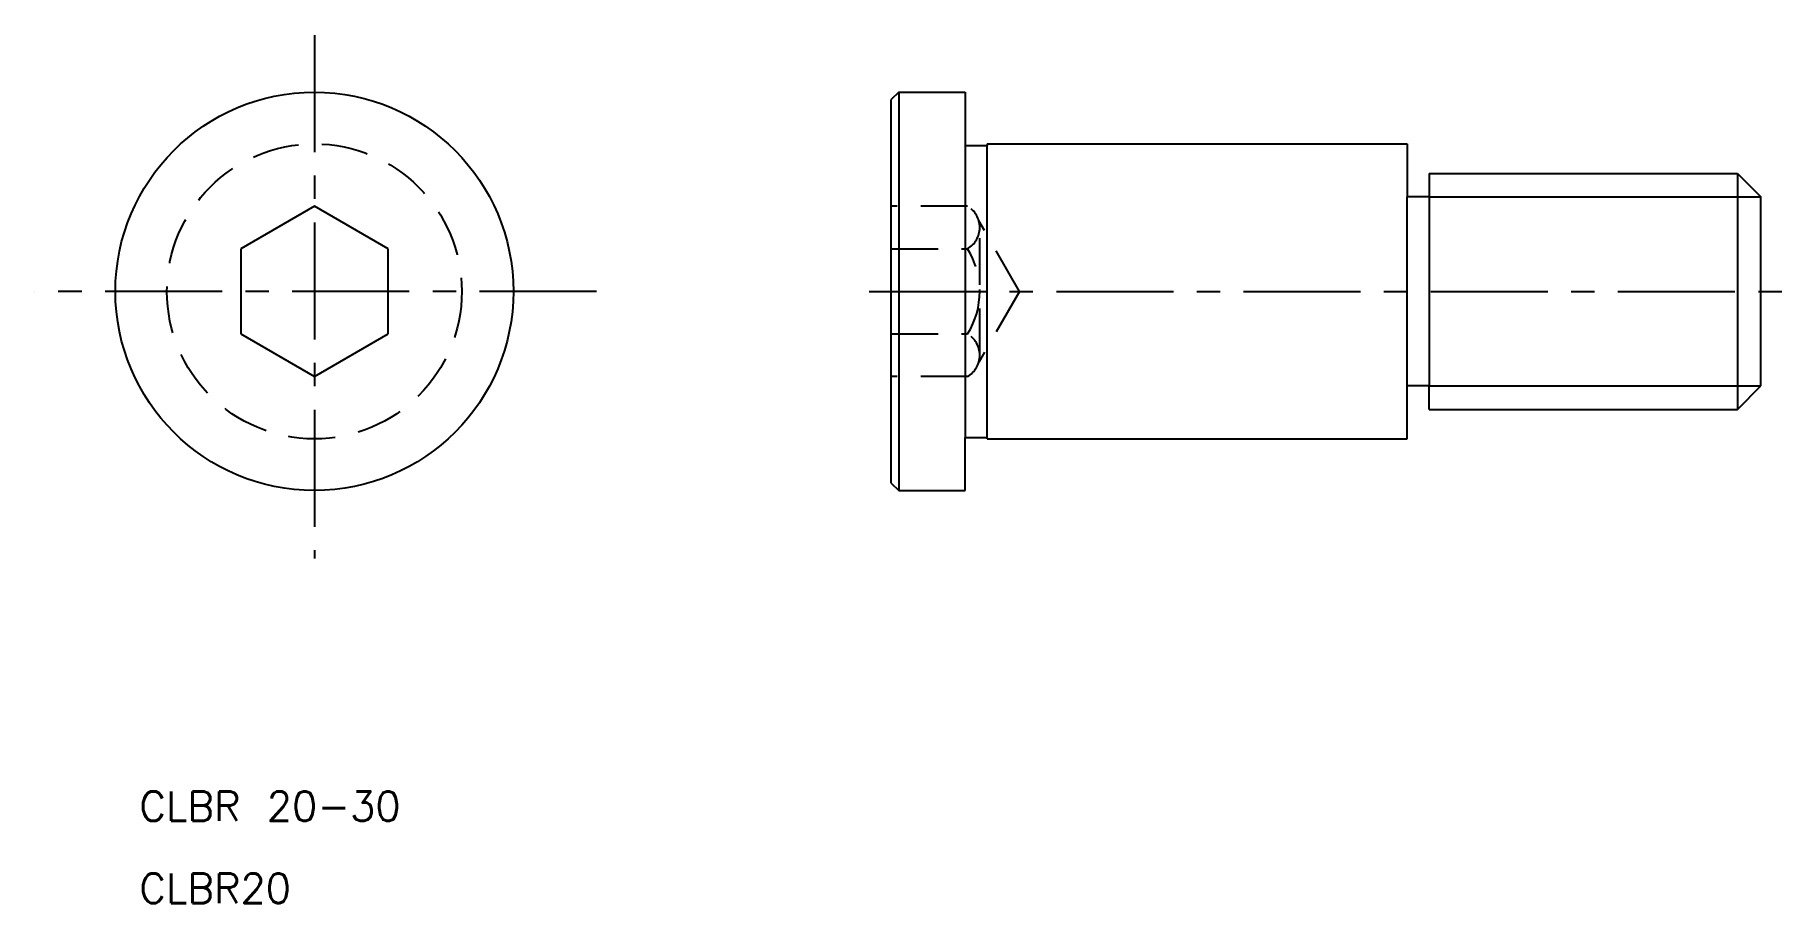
# Model space of a CAD drawing. Extents: x -48 to 71, y -516 to 0.
# Drawn here: x -47.9 to 70.7, y -516.2 to -457.3 of the extents above; entities outside this region: 1.
import ezdxf

# ---------------------------------------------------------------- set-up
doc = ezdxf.new("R2010")
doc.units = 0
doc.header["$LTSCALE"] = 0.25
doc.linetypes.add('CENTER', pattern=[50.8, 31.75, -6.35, 6.35, -6.35])
doc.linetypes.add('DASHED', pattern=[19.05, 12.7, -6.35])
doc.layers.get('0').update_dxf_attribs({"linetype": 'CONTINUOUS'})
doc.layers.add('CENTER', color=1, linetype='CENTER')
doc.styles.get("Standard").update_dxf_attribs({"font": 'txt.shx'})

msp = doc.modelspace()

# ---------------------------------------------------------------- linework, layer by layer
for p, q in [((10.71, -461.21), (10.21, -461.71)), ((10.71, -461.21), (15.21, -461.21)), ((10.71, -461.21), (10.71, -488.21)), ((15.21, -461.21), (15.21, -464.81)), ((10.21, -487.71), (10.21, -461.71)), ((15.21, -464.81), (15.21, -484.61)), ((15.21, -464.81), (16.71, -464.81)), ((16.71, -464.71), (45.21, -464.71)), ((16.71, -464.71), (16.71, -464.81)), ((16.71, -484.61), (16.71, -464.81)), ((45.21, -464.71), (45.21, -468.31)), ((46.71, -466.71), (67.61, -466.71)), ((46.71, -466.71), (46.71, -468.31)), ((67.61, -466.71), (67.61, -482.71)), ((67.61, -466.71), (69.21, -468.31)), ((45.21, -481.11), (45.21, -468.31)), ((46.71, -468.31), (45.21, -468.31)), ((46.71, -468.31), (46.71, -481.11)), ((69.21, -481.11), (69.21, -468.31)), ((-28.93, -468.93), (-33.93, -471.82)), ((-23.93, -471.82), (-28.93, -468.93)), ((-33.93, -471.82), (-33.93, -477.59)), ((-23.93, -477.59), (-23.93, -471.82)), ((-33.93, -477.59), (-28.93, -480.48)), ((-28.93, -480.48), (-23.93, -477.59)), ((45.21, -484.71), (45.21, -481.11)), ((46.71, -481.11), (45.21, -481.11)), ((46.71, -482.71), (46.71, -481.11)), ((67.61, -482.71), (69.21, -481.11)), ((46.71, -482.71), (67.61, -482.71)), ((15.21, -484.61), (16.71, -484.61)), ((15.21, -488.21), (15.21, -484.61)), ((16.71, -484.71), (16.71, -484.61)), ((16.71, -484.71), (45.21, -484.71)), ((10.21, -487.71), (10.71, -488.21)), ((10.71, -488.21), (15.21, -488.21))]:
    msp.add_line(p, q)
at = {"color": 3}
for p, q in [((46.71, -468.31), (69.21, -468.31)), ((46.71, -481.11), (69.21, -481.11))]:
    msp.add_line(p, q, dxfattribs=at)
at = {"color": 3, "linetype": 'DASHED'}
for p, q in [((15.38, -468.93), (10.21, -468.93)), ((18.91, -474.71), (16.14, -469.92)), ((16.21, -479.04), (16.21, -470.38)), ((10.21, -471.82), (15.38, -471.82)), ((18.91, -474.71), (16.14, -479.5)), ((10.21, -477.59), (15.38, -477.59)), ((15.38, -480.48), (10.21, -480.48))]:
    msp.add_line(p, q, dxfattribs=at)
msp.add_circle((-28.93, -474.71), 13.5)
msp.add_circle((-28.93, -474.71), 10, dxfattribs=at)
for centre, radius, start, end in [((14.54, -470.38), 1.67, 300.1208, 59.8792), ((10.78, -474.71), 5.43, 327.8701, 32.1299), ((14.54, -479.04), 1.67, 300.1208, 59.8792)]:
    msp.add_arc(centre, radius, start, end, dxfattribs=at)
msp.add_point((0, 0))
at = {"layer": 'CENTER', "color": 1, "linetype": 'CENTER'}
for p, q in [((-28.93, -457.33), (-28.93, -492.81)), ((-9.79, -474.71), (-47.89, -474.71)), ((8.71, -474.71), (70.71, -474.71))]:
    msp.add_line(p, q, dxfattribs=at)

# ---------------------------------------------------------------- texts
for s, p in [('CLBR 20-30', (-40.8, -510.61)), ('CLBR20', (-40.8, -516.18))]:
    msp.add_text(s, height=2).set_placement(p)

doc.saveas('drawing.dxf')
